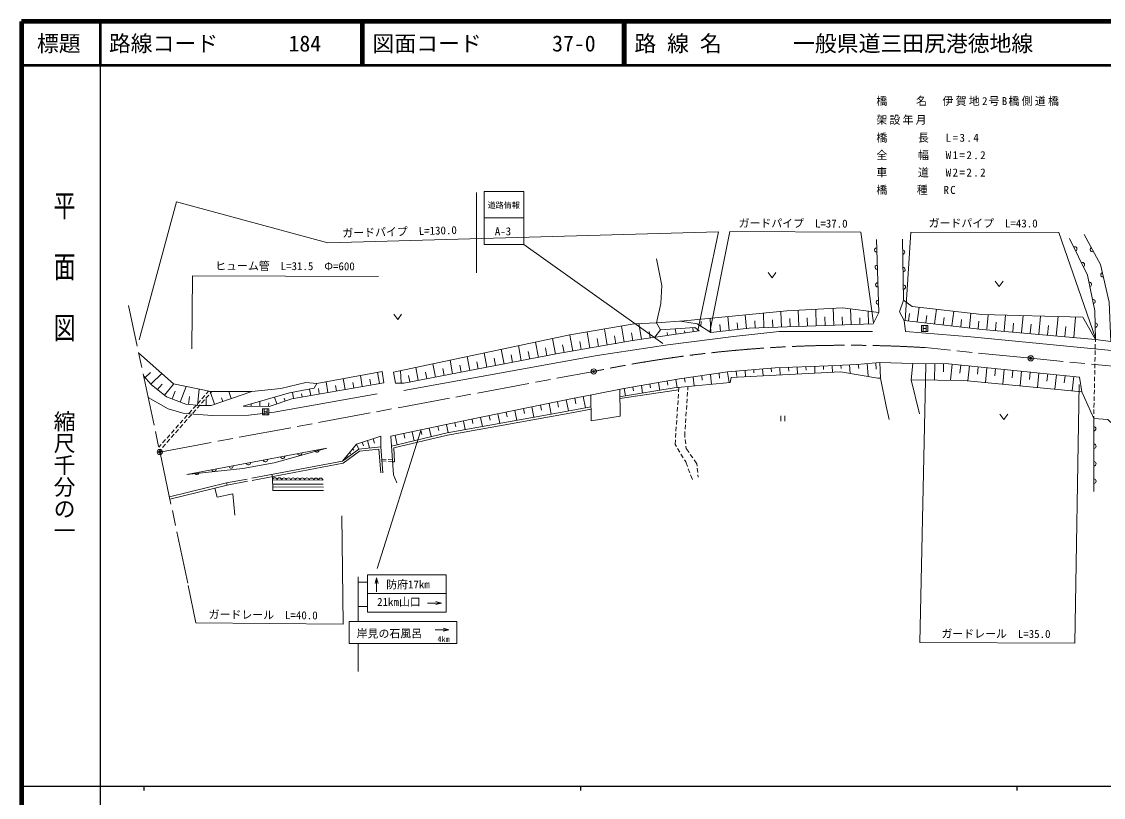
# Model space of a CAD drawing. Units: millimetres, scale not verified. Extents: x 40000 to 680000, y 20000 to 380000.
# Drawn here: x 40000 to 287807, y 202409 to 380000 of the extents above; entities that cross this region are included whole.
import ezdxf
from ezdxf.enums import TextEntityAlignment as Align

# ---------------------------------------------------------------- set-up
doc = ezdxf.new("R2010")
doc.units = ezdxf.units.MM
doc.header["$LTSCALE"] = 1000
doc.header["$PDMODE"] = 32
doc.header["$PDSIZE"] = 500
doc.linetypes.add('CHAIN', pattern=[18.5, 12, -1.5, 3.5, -1.5])
for name, color, linetype, lineweight in [('M-BGD', 7, 'Continuous', 13), ('M-BMK', 2, 'CHAIN', 13), ('M-BMK-SRVR', 3, 'Continuous', 13), ('M-STR-HTXT', 7, 'Continuous', 13), ('M-STR-STR1', 1, 'Continuous', 13), ('M-STR-STRC', 7, 'Continuous', 13), ('M-TTL', 2, 'Continuous', 140), ('M-TTL-BAND', 7, 'Continuous', 25), ('M-TTL-LINE', 7, 'Continuous', 50)]:
    doc.layers.add(name, color=color, linetype=linetype, lineweight=lineweight)
doc.layers.add('M-OTRS', color=6, linetype='Continuous')
doc.layers.add('M-TTL-TXT', color=7, linetype='Continuous')
doc.styles.add('@ＭＳ ゴシック', font='')
doc.styles.add('ＭＳ ゴシック', font='')
doc.styles.get('@ＭＳ ゴシック').set_extended_font_data('@MS Gothic')
doc.styles.get('ＭＳ ゴシック').set_extended_font_data('MS Gothic')

msp = doc.modelspace()

# ---------------------------------------------------------------- linework, layer by layer
at = {"layer": 'M-BGD'}
for p, q in [((235800, 330100), (236347, 313406)), ((242056, 316270), (241759, 330203)), ((202087, 309290), (201761, 312474)), ((206066, 309697), (205742, 312871)), ((210057, 309936), (209935, 313271)), ((214054, 310083), (213925, 313600)), ((218052, 310229), (217916, 313929)), ((222049, 310376), (221910, 314177)), ((224048, 310449), (223977, 312383)), ((226046, 310522), (225904, 314390)), ((228045, 310595), (227979, 312391)), ((230044, 310669), (229912, 314259)), ((234041, 310815), (233934, 313726)), ((243196, 311491), (243391, 313162)), ((245183, 311259), (245573, 314602)), ((247169, 311028), (247365, 312701)), ((249156, 310796), (249546, 314143)), ((251142, 310564), (251338, 312240)), ((253129, 310332), (253520, 313684)), ((257111, 309951), (257419, 313234)), ((261093, 309577), (261405, 312904)), ((265076, 309203), (265413, 312796)), ((269058, 308830), (269420, 312688)), ((273041, 308456), (273428, 312580)), ((277023, 308082), (277435, 312472)), ((281006, 307708), (281443, 312364)), ((178063, 306606), (177436, 310283)), ((182006, 307279), (181388, 310899)), ((193875, 309043), (193745, 309947)), ((195587, 310289), (195637, 311355)), ((197914, 308862), (197765, 312075)), ((200097, 309087), (199934, 310679)), ((204076, 309493), (203914, 311081)), ((208058, 309863), (207997, 311530)), ((212056, 310009), (211991, 311768)), ((216053, 310156), (215985, 312006)), ((220050, 310302), (219981, 312203)), ((232042, 310742), (231989, 312197)), ((247560, 310467), (246160, 310467)), ((246160, 310467), (246160, 309067)), ((246538, 309127), (246538, 310316)), ((246538, 309767), (247232, 309767)), ((247232, 310324), (247232, 309130)), ((247560, 309067), (247560, 310467)), ((255119, 310138), (255274, 311779)), ((259102, 309764), (259258, 311427)), ((263084, 309390), (263253, 311187)), ((267067, 309016), (267248, 310946)), ((271049, 308643), (271243, 310705)), ((275032, 308269), (275238, 310464)), ((279014, 307895), (279233, 310223)), ((162304, 303847), (161613, 307490)), ((166234, 304587), (165612, 308232)), ((170177, 305260), (169553, 308916)), ((172149, 305597), (171836, 307430)), ((174120, 305933), (173494, 309600)), ((176092, 306270), (175778, 308108)), ((180035, 306943), (179726, 308753)), ((183978, 307616), (183767, 309078)), ((186387, 309473), (185023, 307766)), ((187937, 308187), (187849, 308795)), ((189916, 308472), (189741, 309689)), ((191896, 308758), (191831, 309210)), ((246160, 309067), (247560, 309067)), ((150513, 301613), (149872, 304995)), ((154443, 302357), (153786, 305827)), ((158374, 303102), (157700, 306658)), ((160339, 303475), (159993, 305296)), ((164269, 304219), (163924, 306036)), ((168206, 304923), (167894, 306751)), ((138723, 299379), (138132, 302500)), ((142653, 300123), (142045, 303332)), ((146583, 300868), (145959, 304164)), ((148548, 301240), (148228, 302932)), ((152478, 301985), (152150, 303720)), ((156408, 302730), (156072, 304508)), ((126914, 297301), (126774, 300087)), ((130863, 297889), (130304, 300837)), ((134793, 298634), (134218, 301669)), ((136758, 299006), (136462, 300567)), ((140688, 299751), (140384, 301355)), ((144618, 300496), (144306, 302143)), ((203722, 299963), (203878, 298797)), ((205712, 300161), (205840, 298671)), ((207704, 300333), (207769, 299588)), ((209697, 300506), (209837, 298879)), ((211689, 300678), (211760, 299865)), ((213686, 300774), (213751, 299083)), ((215685, 300850), (215717, 300005)), ((217684, 300926), (217746, 299292)), ((219682, 301003), (219713, 300185)), ((221681, 301079), (221741, 299500)), ((223679, 301155), (223709, 300365)), ((225678, 301231), (225736, 299708)), ((227675, 301327), (227714, 300566)), ((229673, 301428), (229772, 299461)), ((231669, 301555), (231754, 300574)), ((233661, 301728), (233914, 298814)), ((235654, 301902), (235780, 300444)), ((236588, 301983), (236781, 298366)), ((247168, 301720), (247155, 299858)), ((249168, 301706), (249141, 297951)), ((251168, 301691), (251155, 299814)), ((253164, 301600), (252782, 297897)), ((255153, 301395), (254962, 299543)), ((257143, 301190), (256789, 297764)), ((259132, 300985), (258956, 299271)), ((261122, 300779), (260771, 297383)), ((263111, 300574), (262936, 298876)), ((265101, 300369), (264753, 297002)), ((267090, 300164), (266916, 298480)), ((269079, 299958), (268735, 296621)), ((68272, 298519), (69502, 299690)), ((69652, 297070), (72111, 299412)), ((110166, 295104), (109737, 297574)), ((114107, 295787), (113671, 298299)), ((116077, 296129), (115856, 297406)), ((118048, 296471), (117605, 299025)), ((120019, 296813), (119793, 298111)), ((121989, 297155), (121539, 299751)), ((128898, 297517), (128619, 298991)), ((132828, 298261), (132541, 299779)), ((187889, 297671), (188036, 296788)), ((189861, 298001), (190160, 296207)), ((191834, 298330), (191984, 297433)), ((193810, 298638), (194081, 296607)), ((195792, 298903), (195928, 297888)), ((197775, 299168), (198066, 296987)), ((199757, 299433), (199903, 298342)), ((201739, 299698), (202051, 297366)), ((271069, 299753), (270897, 298085)), ((273058, 299548), (272717, 296241)), ((275048, 299343), (274877, 297689)), ((277037, 299137), (276699, 295860)), ((279027, 298932), (278858, 297293)), ((281016, 298727), (280681, 295479)), ((71160, 295761), (72194, 297033)), ((72711, 294499), (74780, 297042)), ((74481, 293617), (75150, 295385)), ((76352, 292909), (77690, 296446)), ((80251, 292152), (80649, 295839)), ((82276, 294766), (82833, 295392)), ((84203, 292415), (83202, 295316)), ((83569, 295293), (83210, 294887)), ((87985, 293720), (87433, 295317)), ((102283, 293736), (102036, 295160)), ((106225, 294420), (105970, 295888)), ((108195, 294762), (107981, 295997)), ((112136, 295445), (111918, 296702)), ((177061, 293689), (190503, 295716)), ((178025, 296026), (178311, 294310)), ((179998, 296355), (180141, 295497)), ((181970, 296684), (182261, 294942)), ((183943, 297013), (184088, 296142)), ((185916, 297342), (186211, 295575)), ((190568, 296273), (190498, 295233)), ((192492, 294161), (192559, 295158)), ((192593, 295657), (192648, 296471)), ((78262, 292367), (78462, 294211)), ((80282, 292525), (80947, 293272)), ((81886, 293389), (81223, 292640)), ((81279, 293645), (81944, 294392)), ((82879, 294513), (82217, 293763)), ((82249, 292135), (82239, 293670)), ((86094, 293067), (85818, 293866)), ((92586, 291931), (92592, 292512)), ((94586, 291912), (94598, 293073)), ((96586, 291892), (96594, 292711)), ((98485, 292496), (97954, 294046)), ((100377, 293145), (100143, 293828)), ((104254, 294078), (104127, 294812)), ((160812, 292596), (161310, 290150)), ((162771, 292995), (163020, 291772)), ((164731, 293394), (165247, 290864)), ((166691, 293794), (166949, 292529)), ((168650, 294193), (169184, 291578)), ((177347, 294178), (177057, 294109)), ((190363, 293237), (190295, 292240)), ((190464, 294734), (190396, 293736)), ((192390, 292664), (192458, 293662)), ((78905, 290017), (78243, 289268)), ((78289, 290283), (78953, 291030)), ((79899, 291141), (79236, 290392)), ((79285, 291404), (79950, 292151)), ((80892, 292265), (80230, 291516)), ((96599, 291370), (95199, 291370)), ((95199, 291370), (95199, 289970)), ((95199, 289970), (96599, 289970)), ((95577, 290029), (95577, 291219)), ((95577, 290670), (96271, 290670)), ((96271, 291226), (96271, 290033)), ((96599, 289970), (96599, 291370)), ((149056, 290187), (149511, 288012)), ((151014, 290596), (151241, 289508)), ((152973, 290998), (153436, 288723)), ((154932, 291397), (155164, 290260)), ((156892, 291797), (157373, 289437)), ((158852, 292196), (159092, 291016)), ((190160, 290244), (190093, 289246)), ((190262, 291741), (190194, 290743)), ((192187, 289671), (192255, 290669)), ((192289, 291168), (192356, 292165)), ((75298, 286921), (75962, 287668)), ((76918, 287770), (76256, 287021)), ((76295, 288042), (76959, 288789)), ((77912, 288894), (77249, 288144)), ((77292, 289162), (77956, 289909)), ((137310, 287732), (137691, 285909)), ((139267, 288141), (139458, 287230)), ((141225, 288550), (141631, 286608)), ((143183, 288959), (143386, 287989)), ((145140, 289369), (145571, 287308)), ((147098, 289778), (147313, 288748)), ((190059, 288748), (189992, 287750)), ((191984, 286678), (192052, 287676)), ((192086, 288174), (192153, 289172)), ((213951, 289724), (213951, 288524)), ((214851, 288524), (214851, 289724)), ((285655, 272443), (285604, 289148)), ((73304, 284679), (73968, 285426)), ((74931, 285522), (74269, 284773)), ((74301, 285800), (74965, 286547)), ((75925, 286646), (75262, 285897)), ((125563, 285277), (126016, 283113)), ((127521, 285686), (127747, 284604)), ((129479, 286095), (129906, 284049)), ((131437, 286504), (131650, 285481)), ((133394, 286914), (133797, 284985)), ((135352, 287323), (135553, 286359)), ((189857, 285754), (189789, 284757)), ((189958, 287251), (189891, 286253)), ((191895, 285365), (191950, 286179)), ((191959, 284814), (191895, 285365)), ((71418, 282559), (71974, 283185)), ((72944, 283274), (72282, 282525)), ((72307, 283559), (72971, 284306)), ((73938, 284398), (73275, 283649)), ((116697, 283276), (117216, 282151)), ((118028, 283706), (118287, 282909)), ((119237, 284096), (119725, 282420)), ((120556, 284522), (120838, 283521)), ((189756, 284258), (189685, 283218)), ((189685, 283218), (189999, 282700)), ((192131, 283324), (192016, 284318)), ((192251, 282276), (192188, 282827)), ((71951, 282151), (71592, 281745)), ((77841, 276351), (109948, 282380)), ((114470, 280592), (114611, 280400)), ((115174, 281441), (115468, 280863)), ((115783, 282174), (116103, 281861)), ((190259, 282273), (190778, 281418)), ((191037, 280990), (191556, 280136)), ((192899, 281345), (192251, 282276)), ((193755, 280113), (193184, 280935)), ((122519, 279818), (123484, 279769)), ((122552, 279415), (123517, 279340)), ((123983, 279743), (124949, 279694)), ((124016, 279301), (124981, 279226)), ((191815, 279708), (192130, 279190)), ((192130, 279190), (192535, 278119)), ((192712, 277652), (193065, 276716)), ((194687, 278772), (194040, 279703)), ((194739, 278237), (194687, 278772)), ((194884, 276744), (194787, 277740)), ((86941, 274448), (91628, 275251)), ((97335, 276326), (97443, 275824)), ((109019, 275001), (97466, 275073)), ((193242, 276249), (193647, 275178)), ((194984, 275712), (194932, 276247)), ((73963, 270699), (87104, 273897)), ((87104, 273897), (91751, 274768)), ((97497, 274096), (109089, 274092)), ((97515, 273515), (109141, 273411))]:
    msp.add_line(p, q, dxfattribs=at)
for points in [[(285984, 307241), (285889, 313793), (284172, 321973), (280082, 330354)], [(283415, 331263), (287151, 324396), (289120, 315813), (289534, 306785)], [(185407, 311018), (186407, 315487), (186674, 319615), (185427, 325733)], [(185407, 311018), (191766, 311475), (215259, 313822), (228060, 314505), (236347, 313406), (235040, 310852), (206676, 309812), (197914, 308862), (194766, 310792), (190968, 311418)], [(242204, 311607), (242471, 309061), (257416, 307846), (299931, 303756), (351165, 298778), (431421, 291482), (504741, 284307), (522615, 282540), (533420, 284256), (547558, 282439), (559803, 278728)], [(127588, 295561), (171874, 303551), (188031, 306025), (203089, 307930), (213561, 309046), (234934, 309046)], [(66783, 304156), (74772, 297043), (83326, 295291), (92711, 295350)], [(92711, 295350), (99392, 296019), (105094, 297385), (107589, 297177), (122559, 299939), (122974, 297326), (101916, 293672), (96719, 291890), (90719, 291950), (101382, 295039), (106995, 296078), (107589, 297177)], [(124585, 285072), (142700, 288886), (166223, 293728), (170617, 294593), (177955, 296043), (190726, 298192), (201733, 299816), (212635, 300760), (224743, 301179), (231312, 301511), (236588, 301983)], [(236588, 301983), (244168, 301742), (243812, 298030), (245653, 290218)], [(243812, 298030), (255871, 297851), (282899, 295267), (282305, 298594), (252366, 301683), (244168, 301742)], [(92711, 295350), (83415, 292143), (80890, 292083), (77593, 292440), (73198, 294103), (69693, 296954), (67912, 298898)], [(236781, 298366), (236178, 298390), (227577, 299804), (202509, 298497), (202331, 297393), (189490, 296170), (177347, 294178)], [(236781, 298366), (238020, 291941), (238763, 288882)], [(177039, 295862), (177102, 289706), (170463, 288588), (170380, 294546)], [(282899, 295267), (285604, 289148), (288806, 288910), (292786, 285168), (292637, 283415), (290118, 263789)], [(68978, 293929), (73592, 291373), (77215, 290303), (83720, 289858), (92066, 289917), (97828, 290571), (121470, 294818)], [(124738, 282806), (137485, 285872), (147252, 287602), (163832, 290607), (170384, 291795)], [(125245, 282392), (137592, 285362), (147344, 287089), (163925, 290094), (170477, 291282)], [(113476, 279395), (116697, 283276), (122270, 285076), (122278, 282693)], [(124585, 285072), (125182, 276254), (125916, 274385)], [(92730, 275451), (113476, 279395), (117216, 282151), (122278, 282693), (122776, 276737)], [(109948, 282380), (97830, 279024), (90702, 277717), (77841, 276351)], [(92826, 274947), (113687, 278913), (117408, 281656), (121811, 282127), (122265, 276694)], [(124981, 279226), (125412, 279225), (125245, 282392)], [(97443, 275824), (97540, 272694), (109176, 272694)], [(87104, 273897), (86941, 274448), (73859, 271181)], [(84276, 273209), (84826, 271171), (88371, 271859), (88855, 266990)]]:
    msp.add_lwpolyline(points, dxfattribs=at)
for points in [[(242056, 316270), (241105, 313597), (242204, 311607), (260025, 309528), (285984, 307241), (283103, 312320), (259936, 312944), (243986, 314785)], [(125619, 297236), (127579, 297266), (162478, 303919), (179972, 307038), (195208, 309236), (194228, 309978), (186387, 309473), (185407, 311018), (180298, 310780), (165579, 308333), (125185, 299749)]]:
    msp.add_lwpolyline(points, close=True, dxfattribs=at)
for centre, radius, start, end in [((235877, 327750), 500, 91.87673, 271.87673), ((241822, 327236), 500, 271.22121, 91.22121), ((281250, 327961), 500, 296.01015, 116.01015), ((285283, 327830), 500, 118.55139, 298.55139), ((283004, 324366), 500, 296.01015, 116.01015), ((236008, 323752), 500, 91.87673, 271.87673), ((241907, 323236), 500, 271.22121, 91.22121), ((287688, 322054), 500, 102.92075, 282.92075), ((236139, 319754), 500, 91.87673, 271.87673), ((241993, 319237), 500, 271.22121, 91.22121), ((284620, 319840), 500, 281.853, 101.853), ((236270, 315756), 500, 91.87673, 271.87673), ((285441, 315925), 500, 281.853, 101.853), ((285936, 310517), 500, 270.83107, 90.83107), ((285611, 286795), 500, 270.17522, 90.17522), ((285623, 282796), 500, 270.17522, 90.17522), ((99792, 280473), 500, 190.63566, 10.63566), ((103723, 281211), 500, 190.63566, 10.63566), ((107654, 281949), 500, 190.63566, 10.63566), ((84066, 277520), 500, 190.63566, 10.63566), ((87998, 278258), 500, 190.63566, 10.63566), ((91929, 278996), 500, 190.63566, 10.63566), ((95860, 279735), 500, 190.63566, 10.63566), ((285635, 278796), 500, 270.17522, 90.17522), ((80135, 276782), 500, 190.63566, 10.63566), ((97991, 275043), 526, 2.45323, 176.83331), ((99041, 275037), 526, 2.45323, 176.83331), ((100092, 275030), 526, 2.45323, 176.83331), ((101142, 275024), 526, 2.45323, 176.83331), ((102192, 275017), 526, 2.45323, 176.83331), ((103242, 275011), 526, 2.45323, 176.83331), ((104293, 275004), 526, 2.45323, 176.83331), ((105343, 274998), 526, 2.45323, 176.83331), ((106393, 274991), 526, 2.45323, 176.83331), ((107443, 274985), 526, 2.45323, 176.83331), ((108494, 274978), 526, 2.45323, 176.83331), ((285648, 274796), 500, 270.17522, 90.17522)]:
    msp.add_arc(centre, radius, start, end, dxfattribs=at)
at = {"layer": 'M-BMK'}
for p, q in [((78097, 251432), (64451, 315026)), ((271158, 302919), (246991, 305366)), ((370675, 293417), (271158, 302919)), ((71652, 281468), (171061, 299913))]:
    msp.add_line(p, q, dxfattribs=at)
msp.add_arc((229301, 20328), 285586, 86.4487, 101.76685, dxfattribs=at)
at = {"layer": 'M-BMK-SRVR'}
for centre in [(271158, 302919), (171061, 299913), (71652, 281468)]:
    msp.add_circle(centre, 600, dxfattribs=at)
for p in [(271158, 302919), (171061, 299913)]:
    msp.add_point(p, dxfattribs=at)
at = {"layer": 'M-OTRS'}
msp.add_point((71652, 281468), dxfattribs=at)
at = {"layer": 'M-STR-HTXT'}
for p, q in [((211004, 322558), (211904, 321358)), ((211904, 321358), (212804, 322558)), ((263021, 320584), (263921, 319384)), ((263921, 319384), (264821, 320584)), ((125254, 313030), (126154, 311830)), ((126154, 311830), (127054, 313030)), ((264127, 290109), (265027, 288909)), ((265027, 288909), (265927, 290109))]:
    msp.add_line(p, q, dxfattribs=at)
for points in [[(66906, 307130), (75463, 338726), (110161, 329390), (199603, 331849), (194879, 309292)], [(197663, 309016), (202200, 331927), (232258, 331805), (235156, 311078)], [(242423, 311581), (243727, 331829), (277587, 331710), (285980, 307511)], [(78996, 305076), (79126, 321786), (121766, 321647)], [(247166, 301434), (245748, 237836), (281295, 237735), (282301, 296956)], [(78156, 250874), (79873, 242341), (113652, 242038), (113372, 266827)]]:
    msp.add_lwpolyline(points, dxfattribs=at)
at = {"layer": 'M-STR-STR1'}
for p, q in [((285962, 306193), (285941, 305193)), ((285984, 307241), (285972, 306692)), ((289534, 306785), (285984, 307241)), ((285899, 303193), (285878, 302193)), ((285930, 304693), (285909, 303693)), ((285836, 300194), (285815, 299194)), ((285867, 301694), (285846, 300694)), ((285804, 298694), (285783, 297694)), ((285741, 295695), (285720, 294695)), ((285773, 297195), (285752, 296195)), ((285678, 292696), (285657, 291696)), ((285710, 294195), (285689, 293195)), ((285647, 291196), (285626, 290196)), ((285615, 289696), (285604, 289148))]:
    msp.add_line(p, q, dxfattribs=at)
at = {"layer": 'M-STR-STRC'}
for p, q in [((144181, 322471), (144181, 340850)), ((145990, 335077), (155063, 335077)), ((155063, 329018), (186872, 306299)), ((131455, 286417), (121434, 254813)), ((117098, 242675), (117098, 252868)), ((117098, 251684), (119223, 251684)), ((121289, 252700), (120961, 251396)), ((121324, 249450), (121289, 252700)), ((121289, 252700), (121645, 251404)), ((119223, 249082), (137227, 249082)), ((117098, 246130), (119223, 246130)), ((132977, 246865), (136158, 246899)), ((136158, 246899), (134854, 247227)), ((136158, 246899), (134861, 246543)), ((134700, 240746), (137880, 240780)), ((137880, 240780), (136577, 241108)), ((137880, 240780), (136584, 240424)), ((117098, 231186), (117098, 237606))]:
    msp.add_line(p, q, dxfattribs=at)
for points in [[(145990, 341089), (155063, 341089), (155063, 329018), (145990, 329018)], [(119223, 253334), (137227, 253334), (137227, 244829), (119223, 244829)], [(115044, 242675), (139709, 242675), (139709, 237606), (115044, 237606)]]:
    msp.add_lwpolyline(points, close=True, dxfattribs=at)
at = {"layer": 'M-TTL'}
for p, q in [((40000, 380000), (40000, 20000)), ((680000, 380000), (40000, 380000))]:
    msp.add_line(p, q, dxfattribs=at)
at = {"layer": 'M-TTL-BAND'}
for p, q in [((58000, 370000), (58000, 20000)), ((40000, 205000), (579000, 205000)), ((68000, 205000), (68000, 204000)), ((168000, 205000), (168000, 204000)), ((268000, 205000), (268000, 204000))]:
    msp.add_line(p, q, dxfattribs=at)
at = {"layer": 'M-TTL-LINE'}
for p, q in [((58000, 380000), (58000, 370000)), ((117750, 380000), (117750, 370000)), ((118250, 380000), (118250, 370000)), ((177750, 380000), (177750, 370000)), ((178250, 380000), (178250, 370000)), ((40000, 370000), (680000, 370000))]:
    msp.add_line(p, q, dxfattribs=at)

# ---------------------------------------------------------------- texts
at = {"layer": 'M-STR-HTXT', "style": 'ＭＳ ゴシック'}
for s, rotation, p in [('ガードパイプ\u3000L=37.0', 359.768, (216717, 332345)), ('ガードパイプ\u3000L=43.0', 359.768, (260258, 332376)), ('ガードパイプ\u3000L=130.0', 1.575, (126624, 330465)), ('ヒューム管\u3000L=31.5\u3000Φ=600', 359.814, (100326, 322574)), ('ガードレール\u3000L=40.0', 359.486, (95318, 242708)), ('ガードレール\u3000L=35.0', 359.837, (263202, 238381))]:
    msp.add_text(s, height=1833, rotation=rotation, dxfattribs=at).set_placement(p, align=Align.BOTTOM_CENTER)
at = {"layer": 'M-STR-HTXT', "char_height": 1833, "attachment_point": 7, "style": 'ＭＳ ゴシック'}
for s, insert in [('\\T1.21;橋\u3000\u3000名\u3000伊賀地2号B橋側道橋', (235806, 360685)), ('\\T1.2;架設年月\u3000', (235806, 356390)), ('\\T1.27;橋\u3000\u3000長\u3000L=3.4', (235806, 352292)), ('\\T1.27;全\u3000\u3000幅\u3000W1=2.2', (235806, 348312)), ('\\T1.27;車\u3000\u3000道\u3000W2=2.2', (235806, 344332)), ('\\T1.23;橋\u3000\u3000種\u3000RC', (235806, 340352))]:
    msp.add_mtext(s, dxfattribs=dict(at, insert=insert))
at = {"layer": 'M-STR-STRC', "style": 'ＭＳ ゴシック'}
for s, height, p in [('道路情報', 1320, (150449, 337987)), ('A-3', 1833, (150268, 331994)), ('防府17km', 1833, (128505, 251143)), ('21km山口', 1833, (126425, 247153)), ('岸見の石風呂', 1833, (124249, 239904)), ('4km', 1320, (136646, 238626))]:
    msp.add_text(s, height=height, dxfattribs=at).set_placement(p, align=Align.MIDDLE_CENTER)
at = {"layer": 'M-TTL-BAND', "style": '@ＭＳ ゴシック', "width": 1.4}
msp.add_text('平  面  図', height=3666, rotation=270, dxfattribs=at).set_placement((49777, 306475), align=Align.MIDDLE_RIGHT)
at = {"layer": 'M-TTL-BAND', "style": '@ＭＳ ゴシック'}
msp.add_text('縮尺千分の一', height=3666, rotation=270, dxfattribs=at).set_placement((49777, 261030), align=Align.MIDDLE_RIGHT)
at = {"layer": 'M-TTL-TXT', "style": 'ＭＳ ゴシック'}
msp.add_text('標題', height=3666, dxfattribs=at).set_placement((48500, 375000), align=Align.MIDDLE_CENTER)
for s, p in [('路線コード', (60000, 375000)), ('184', (101142, 375000)), ('図面コード', (120380, 375000)), ('37-0', (161521, 375000)), ('路 線 名', (180380, 375000)), ('一般県道三田尻港徳地線', (216734, 375000))]:
    msp.add_text(s, height=3666, dxfattribs=at).set_placement(p, align=Align.MIDDLE_LEFT)

doc.saveas('drawing.dxf')
